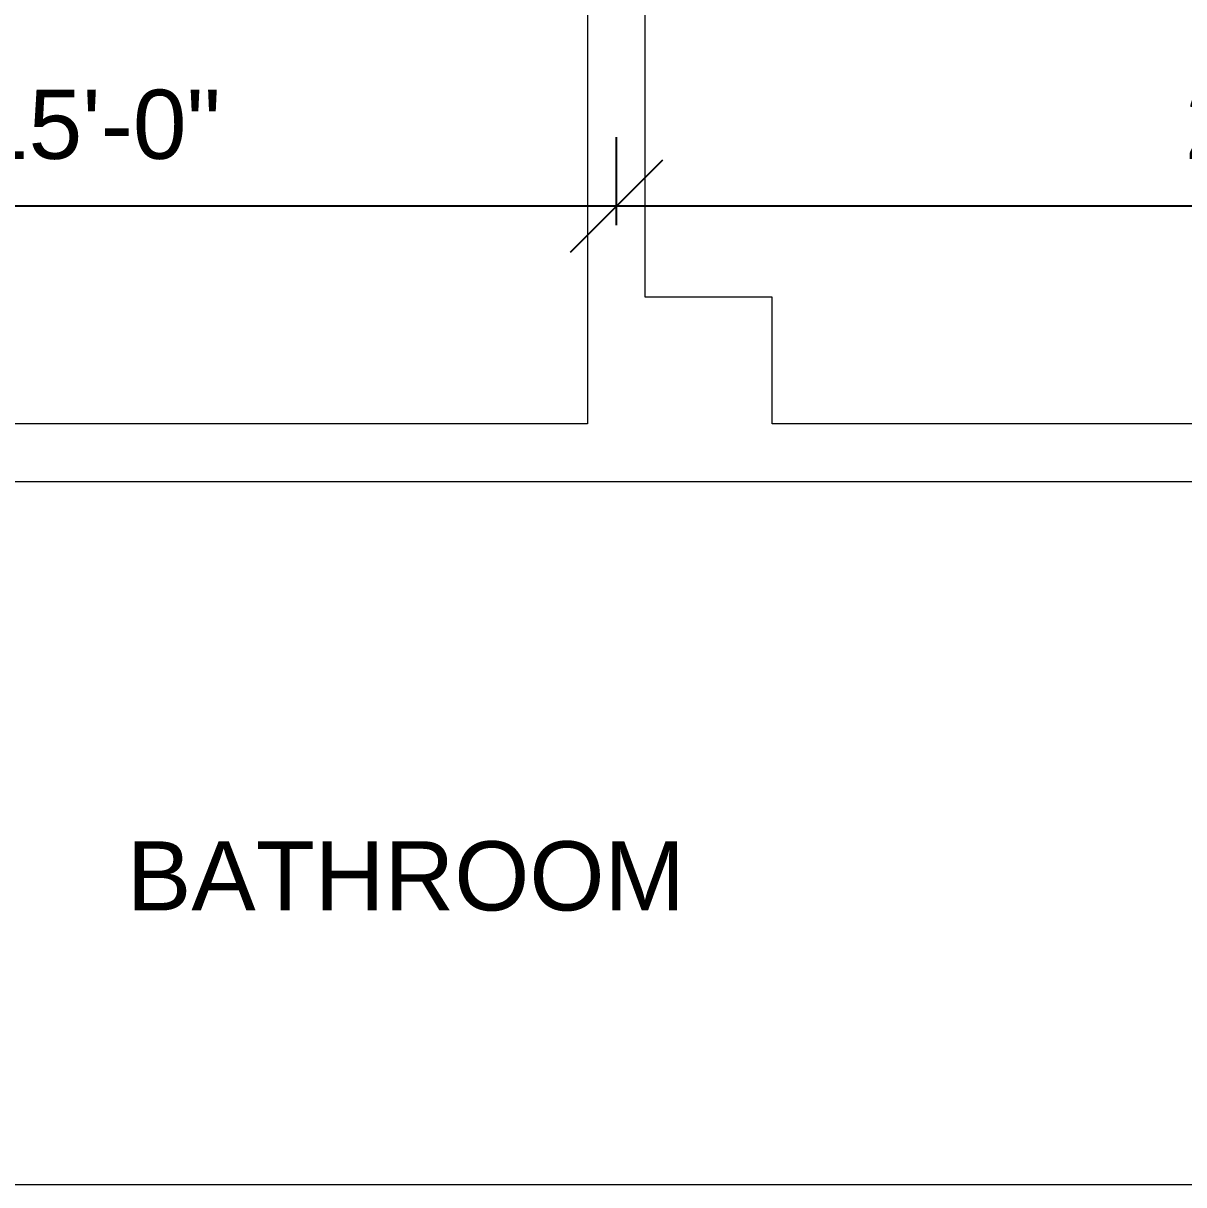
# Model space of a CAD drawing. Header units: inches. Extents: x 1913 to 24953, y -2945 to 1064.
# Drawn here: x 18201 to 18402.4, y -72.6 to 128.9 of the extents above; entities that cross this region are included whole.
import ezdxf

# ---------------------------------------------------------------- set-up
doc = ezdxf.new("R2010")
doc.units = ezdxf.units.IN
doc.header["$MEASUREMENT"] = 0
for name, color, linetype, lineweight in [('A-ANNO-DIMS', 211, 'Continuous', 9), ('A-WALL', 113, 'Continuous', 13), ('G-ANNO-TEXT', 231, 'Continuous', 9)]:
    doc.layers.add(name, color=color, linetype=linetype, lineweight=lineweight)
doc.styles.add('Arial', font='arial.ttf', dxfattribs={"height": 12})
doc.dimstyles.new('Linear_-_3_32__Arial', dxfattribs={"dimscale": 12, "dimtxt": 12.243113, "dimasz": 1.333333, "dimexe": 1, "dimexo": 0.666667, "dimgap": 0.666667, "dimtad": 1, "dimdec": 5, "dimrnd": 0.03125, "dimzin": 1, "dimdsep": 46, "dimlunit": 4, "dimtxsty": 'Arial', "dimblk1": 'OBLIQUE', "dimblk2": 'OBLIQUE', "dimsah": 1, "dimcen": 0.09, "dimdle": 1, "dimazin": 0, "dimtfac": 1, "dimtdec": 4, "dimtix": 1, "dimtmove": 0, "dimatfit": 3, "dimfxl": 1, "dimtvp": 1, "dimtfill": 1, "dimfrac": 2, "dimtolj": 1, "dimtzin": 0, "dimarcsym": 2})

# ---------------------------------------------------------------- blocks, each defined once
blk = doc.blocks.new('_Oblique')
at = {"color": 0, "linetype": 'ByBlock', "lineweight": -2}
blk.add_line((-0.5, -0.5), (0.5, 0.5), dxfattribs=at)
blk = doc.blocks.new('*D467')
at = {"layer": 'A-ANNO-DIMS', "color": 0, "lineweight": -2, "transparency": 16777216}
for p, q in [((18123.97, 93.88), (18123.97, 109.19)), ((18303.97, 93.88), (18303.97, 109.19)), ((18315.97, 97.19), (18111.97, 97.19))]:
    blk.add_line(p, q, dxfattribs=at)
at = {"layer": 'Defpoints', "color": 0, "lineweight": 0, "transparency": 16777216}
for p in [(18123.97, 97.19), (18123.97, 85.88), (18303.97, 85.88)]:
    blk.add_point(p, dxfattribs=at)
at = {"layer": 'A-ANNO-DIMS', "color": 0, "lineweight": -2, "transparency": 16777216, "xscale": 16, "yscale": 16, "zscale": 16, "rotation": 180}
blk.add_blockref('_Oblique', (18123.97, 97.19), dxfattribs=at)
at = {"layer": 'A-ANNO-DIMS', "color": 0, "lineweight": -2, "transparency": 16777216, "xscale": 16, "yscale": 16, "zscale": 16}
blk.add_blockref('_Oblique', (18303.97, 97.19), dxfattribs=at)
at = {"layer": 'A-ANNO-DIMS', "color": 0, "lineweight": 0, "transparency": 16777216, "insert": (18213.97, 111.32), "char_height": 12, "width": 51.3081, "attachment_point": 5, "style": 'Arial'}
blk.add_mtext('\\A1;15\'-0"', dxfattribs=at)
blk = doc.blocks.new('*D469')
at = {"layer": 'A-ANNO-DIMS', "color": 0, "lineweight": -2, "transparency": 16777216}
for p, q in [((18303.97, 93.88), (18303.97, 109.19)), ((18543.97, 62.42), (18543.97, 109.19)), ((18555.97, 97.19), (18291.97, 97.19))]:
    blk.add_line(p, q, dxfattribs=at)
at = {"layer": 'Defpoints', "color": 0, "lineweight": 0, "transparency": 16777216}
for p in [(18303.97, 97.19), (18303.97, 85.88), (18543.97, 54.42)]:
    blk.add_point(p, dxfattribs=at)
at = {"layer": 'A-ANNO-DIMS', "color": 0, "lineweight": -2, "transparency": 16777216, "xscale": 16, "yscale": 16, "zscale": 16, "rotation": 180}
blk.add_blockref('_Oblique', (18303.97, 97.19), dxfattribs=at)
at = {"layer": 'A-ANNO-DIMS', "color": 0, "lineweight": -2, "transparency": 16777216, "xscale": 16, "yscale": 16, "zscale": 16}
blk.add_blockref('_Oblique', (18543.97, 97.19), dxfattribs=at)
at = {"layer": 'A-ANNO-DIMS', "color": 0, "lineweight": 0, "transparency": 16777216, "insert": (18423.97, 111.32), "char_height": 12, "width": 62.3834, "attachment_point": 5, "style": 'Arial'}
blk.add_mtext('\\A1;20\'-0"', dxfattribs=at)

msp = doc.modelspace()

# ---------------------------------------------------------------- linework, layer by layer
at = {"layer": 'A-WALL', "lineweight": 0}
for p, q in [((18298.966293, 198.418663), (18298.966293, 59.418663)), ((18308.966293, 81.418663), (18308.966293, 198.418663)), ((18330.966293, 81.418663), (18308.966293, 81.418663)), ((18330.966293, 59.418663), (18330.966293, 81.418663)), ((18298.966293, 59.418663), (18136.466293, 59.418663)), ((18574.966293, 59.418663), (18330.966293, 59.418663)), ((18136.466293, 49.418663), (18410.966293, 49.418663)), ((18454.966293, -72.581337), (18136.466293, -72.581337))]:
    msp.add_line(p, q, dxfattribs=at)

# ---------------------------------------------------------------- texts
at = {"layer": 'G-ANNO-TEXT', "color": 7, "lineweight": 0, "insert": (18219.012731, -12.989679), "char_height": 12, "width": 119.584, "attachment_point": 1, "style": 'Arial'}
msp.add_mtext('BATHROOM', dxfattribs=at)

# ---------------------------------------------------------------- dimensions: what is measured, and where the dimension line sits
at = {"layer": 'A-ANNO-DIMS', "color": 1, "lineweight": 0}
for base, p1, p2, picture, middle in [((18123.966293, 97.193053), (18303.966293, 85.879345), (18123.966293, 85.879345), '*D467', (18213.966293, 111.319929)), ((18303.966293, 97.193053), (18543.966293, 54.418663), (18303.966293, 85.879345), '*D469', (18423.966293, 111.319929))]:
    dim = msp.add_linear_dim(base=base, p1=p1, p2=p2, dimstyle='Linear_-_3_32__Arial', override={"dimpost": '<>', "dimfxl": 60, "dimtfill": 0}, dxfattribs=at)
    dim.commit()
    dim.dimension.update_dxf_attribs({"geometry": picture, "text_midpoint": middle})

doc.saveas('drawing.dxf')
